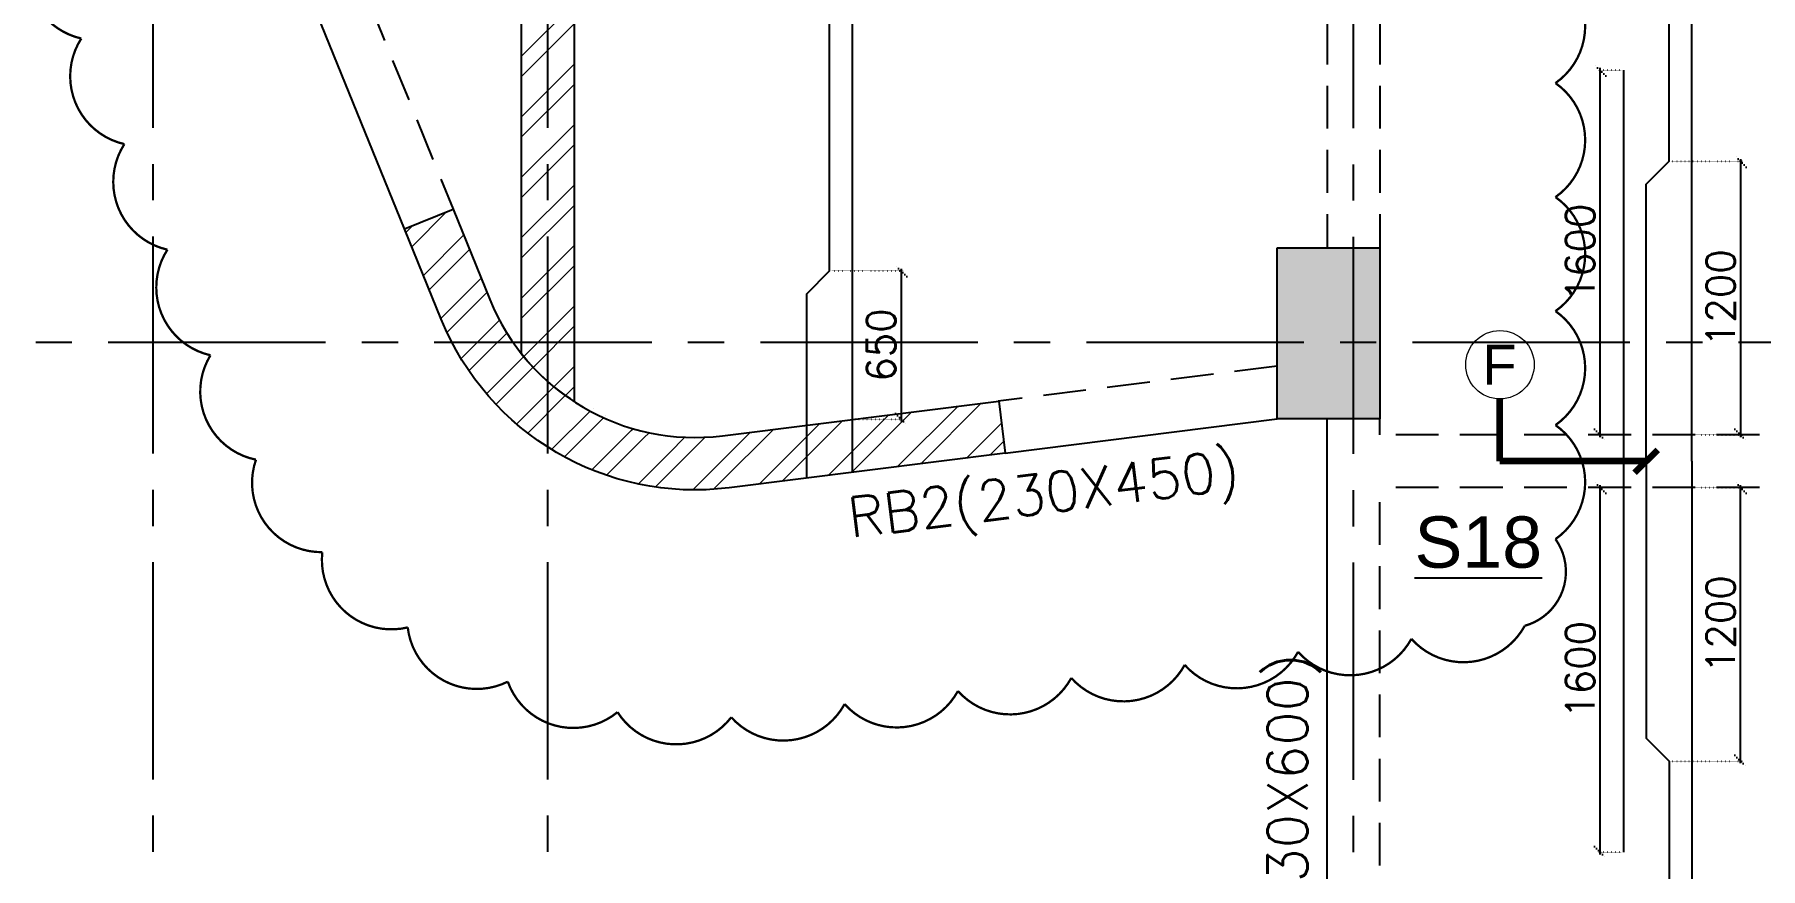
# Model space of a CAD drawing. Header units: millimetres. Extents: x 1921121 to 2008675, y -1544779 to -1482871.
# Drawn here: x 1927178 to 1934740, y -1515107 to -1511449 of the extents above; entities that cross this region are included whole.
import ezdxf

# ---------------------------------------------------------------- set-up
doc = ezdxf.new("R2010")
doc.units = ezdxf.units.MM
doc.header["$MEASUREMENT"] = 0
doc.header["$PDMODE"] = 98
for name, pattern in [('1', [0]), ('ACAD_ISO02W100', [15, 12, -3]), ('CENTER2', [28.575, 19.05, -3.175, 3.175, -3.175]), ('CONTINOUS', [0]), ('DOT', [0.25, 0, -0.25]), ('HIDDEN', [0.375, 0.25, -0.125])]:
    doc.linetypes.add(name, pattern=pattern)
for name, color, linetype in [('BEAM NO', 7, '1'), ('BEAM-230X600', 150, 'Continuous'), ('DIM', 191, 'Continuous'), ('Revision', 7, 'Continuous'), ('s-steel', 1, 'Continuous'), ('SLAB NO.', 4, 'Continuous'), ('STR.COLUMN', 1, 'Continuous')]:
    doc.layers.add(name, color=color, linetype=linetype)
for name, color, linetype, lineweight in [('BRICK WALL_MOFA', 8, 'Continuous', 30), ('CENTER_LINE', 8, 'CENTER2', 25), ('GRID', 252, 'ACAD_ISO02W100', 9), ('LEADER', 191, 'Continuous', 15), ('SLAB STEEL MARK', 133, 'Continuous', 30)]:
    doc.layers.add(name, color=color, linetype=linetype, lineweight=lineweight)
doc.layers.add('HATCH_LIGHT_MOFA', color=7, linetype='Continuous', lineweight=5, true_color=0x5b5b5b)
doc.styles.add('DEEPAK', font='arial.ttf')
doc.styles.add('ROMANS', font='romans.shx')
doc.styles.add('RS', font='romans.shx', dxfattribs={"width": 0.9})
doc.styles.add('style1', font='arial.ttf')
doc.dimstyles.new('KRUNAL-MM', dxfattribs={"dimtxt": 50, "dimasz": 35, "dimexe": 25, "dimexo": 0, "dimgap": 15, "dimtad": 1, "dimdec": 0, "dimzin": 0, "dimdsep": 46, "dimtxsty": 'RS', "dimblk": 'OBLIQUE', "dimcen": 0, "dimdle": 25, "dimclrd": 256, "dimclre": 256, "dimclrt": 7, "dimadec": 0, "dimazin": 0, "dimtfac": 1, "dimtdec": 0, "dimtix": 1, "dimtmove": 0, "dimatfit": 2, "dimfxl": 1, "dimtolj": 1, "dimtzin": 0, "dimlwd": -1, "dimlwe": -1, "dimarcsym": 0})
doc.dimstyles.new('pag', dxfattribs={"dimtxt": 180, "dimasz": 150, "dimexe": 100, "dimexo": 0, "dimgap": 50, "dimtad": 1, "dimdec": 0, "dimzin": 0, "dimdsep": 46, "dimtxsty": 'ROMANS', "dimblk": 'OBLIQUE', "dimcen": 0, "dimdle": 100, "dimclrd": 256, "dimclre": 256, "dimclrt": 256, "dimadec": 0, "dimazin": 0, "dimtfac": 1, "dimtdec": 0, "dimtmove": 2, "dimatfit": 3, "dimfxl": 1, "dimtolj": 1, "dimtzin": 0, "dimlwd": -1, "dimlwe": -1, "dimarcsym": 0})
pattern_1 = [(45, (4879.53, -101261.54), (-132.582521, 132.582521), []), (45, (4967.92, -101261.54), (-132.582521, 132.582521), [])]

# ---------------------------------------------------------------- blocks, each defined once
blk = doc.blocks.new('FIRST FLOOR COLUMNS')
at = {"layer": 'CENTER_LINE', "ltscale": 50}
for p, q in [((115, -42280.8), (115, 16013)), ((1845, -42280.8), (1845, 16013)), ((5375, -42282.2), (5375, 16013)), ((68022.3, -11790), (-4699.2, -11790))]:
    blk.add_line(p, q, dxfattribs=at)
blk = doc.blocks.new('_Oblique')
at = {"color": 0, "linetype": 'ByBlock', "lineweight": -2}
blk.add_line((-0.5, -0.5), (0.5, 0.5), dxfattribs=at)
blk = doc.blocks.new('*D148')
at = {"layer": 'Defpoints', "color": 0, "linetype": 'DOT', "ltscale": 5, "transparency": 16777216}
for p in [(1934340.2, -1512005.3), (1934440.2, -1513205.3), (1934653.3, -1513205.3)]:
    blk.add_point(p, dxfattribs=at)
at = {"layer": 'DIM', "color": 191, "linetype": 'DOT', "ltscale": 5, "transparency": 16777216}
for p, q in [((1934350.2, -1512005.3), (1934663.3, -1512005.3)), ((1934450.2, -1513205.3), (1934663.3, -1513205.3))]:
    blk.add_line(p, q, dxfattribs=at)
at = {"layer": 'DIM', "color": 191, "ltscale": 5, "transparency": 16777216}
blk.add_line((1934653.3, -1511995.3), (1934653.3, -1513215.3), dxfattribs=at)
at = {"layer": 'DIM', "color": 191, "linetype": 'DOT', "ltscale": 5, "transparency": 16777216, "xscale": 50, "yscale": 50, "zscale": 50}
for p, rotation in [((1934653.3, -1512005.3), 90), ((1934653.3, -1513205.3), 270)]:
    blk.add_blockref('_Oblique', p, dxfattribs=dict(at, rotation=rotation))
at = {"layer": 'DIM', "color": 7, "linetype": 'DOT', "ltscale": 5, "transparency": 16777216, "insert": (1934565.8, -1512605.3), "char_height": 125, "attachment_point": 5, "rotation": 90, "style": 'ROMANS'}
blk.add_mtext('\\A1;1200', dxfattribs=at)
blk = doc.blocks.new('*D160')
at = {"layer": 'Defpoints', "color": 0, "linetype": 'DOT', "ltscale": 5, "transparency": 16777216}
for p in [(1934440.2, -1513435.3), (1934653.3, -1513435.3), (1934340.2, -1514635.3)]:
    blk.add_point(p, dxfattribs=at)
at = {"layer": 'DIM', "color": 191, "linetype": 'DOT', "ltscale": 5, "transparency": 16777216}
for p, q in [((1934450.2, -1513435.3), (1934663.3, -1513435.3)), ((1934350.2, -1514635.3), (1934663.3, -1514635.3))]:
    blk.add_line(p, q, dxfattribs=at)
at = {"layer": 'DIM', "color": 191, "ltscale": 5, "transparency": 16777216}
blk.add_line((1934653.3, -1514645.3), (1934653.3, -1513425.3), dxfattribs=at)
at = {"layer": 'DIM', "color": 191, "linetype": 'DOT', "ltscale": 5, "transparency": 16777216, "xscale": 50, "yscale": 50, "zscale": 50}
for p, rotation in [((1934653.3, -1513435.3), 90), ((1934653.3, -1514635.3), 270)]:
    blk.add_blockref('_Oblique', p, dxfattribs=dict(at, rotation=rotation))
at = {"layer": 'DIM', "color": 7, "linetype": 'DOT', "ltscale": 5, "transparency": 16777216, "insert": (1934565.8, -1514035.3), "char_height": 125, "attachment_point": 5, "rotation": 90, "style": 'ROMANS'}
blk.add_mtext('\\A1;1200', dxfattribs=at)
blk = doc.blocks.new('*D251')
at = {"layer": 'Defpoints', "color": 0, "linetype": 'DOT', "ltscale": 5, "transparency": 16777216}
for p in [(1934037.6, -1511605.3), (1934140.2, -1511605.3), (1934140.2, -1513205.3)]:
    blk.add_point(p, dxfattribs=at)
at = {"layer": 'DIM', "color": 191, "linetype": 'DOT', "ltscale": 5, "transparency": 16777216}
for p, q in [((1934130.2, -1511605.3), (1934027.6, -1511605.3)), ((1934130.2, -1513205.3), (1934027.6, -1513205.3))]:
    blk.add_line(p, q, dxfattribs=at)
at = {"layer": 'DIM', "color": 191, "ltscale": 5, "transparency": 16777216}
blk.add_line((1934037.6, -1513215.3), (1934037.6, -1511595.3), dxfattribs=at)
at = {"layer": 'DIM', "color": 191, "linetype": 'DOT', "ltscale": 5, "transparency": 16777216, "xscale": 50, "yscale": 50, "zscale": 50}
for p, rotation in [((1934037.6, -1511605.3), 90), ((1934037.6, -1513205.3), 270)]:
    blk.add_blockref('_Oblique', p, dxfattribs=dict(at, rotation=rotation))
at = {"layer": 'DIM', "color": 7, "linetype": 'DOT', "ltscale": 5, "transparency": 16777216, "insert": (1933950.1, -1512405.3), "char_height": 125, "attachment_point": 5, "rotation": 90, "style": 'ROMANS'}
blk.add_mtext('\\A1;1600', dxfattribs=at)
blk = doc.blocks.new('*D252')
at = {"layer": 'Defpoints', "color": 0, "linetype": 'DOT', "ltscale": 5, "transparency": 16777216}
for p in [(1934037.6, -1513435.3), (1934140.2, -1513435.3), (1934140.2, -1515035.3)]:
    blk.add_point(p, dxfattribs=at)
at = {"layer": 'DIM', "color": 191, "linetype": 'DOT', "ltscale": 5, "transparency": 16777216}
for p, q in [((1934130.2, -1513435.3), (1934027.6, -1513435.3)), ((1934130.2, -1515035.3), (1934027.6, -1515035.3))]:
    blk.add_line(p, q, dxfattribs=at)
at = {"layer": 'DIM', "color": 191, "ltscale": 5, "transparency": 16777216}
blk.add_line((1934037.6, -1515045.3), (1934037.6, -1513425.3), dxfattribs=at)
at = {"layer": 'DIM', "color": 191, "linetype": 'DOT', "ltscale": 5, "transparency": 16777216, "xscale": 50, "yscale": 50, "zscale": 50}
for p, rotation in [((1934037.6, -1513435.3), 90), ((1934037.6, -1515035.3), 270)]:
    blk.add_blockref('_Oblique', p, dxfattribs=dict(at, rotation=rotation))
at = {"layer": 'DIM', "color": 7, "linetype": 'DOT', "ltscale": 5, "transparency": 16777216, "insert": (1933950.1, -1514235.3), "char_height": 125, "attachment_point": 5, "rotation": 90, "style": 'ROMANS'}
blk.add_mtext('\\A1;1600', dxfattribs=at)
blk = doc.blocks.new('ARCH COL')
at = {"layer": 'STR.COLUMN', "transparency": 33554687}
h = blk.add_hatch(color=256, dxfattribs=at)
h.dxf.hatch_style = 1
h.paths.add_polyline_path([(237842.4, -12125), (238292.4, -12125), (238292.4, -11375), (237842.4, -11375)])
at = {"layer": 'STR.COLUMN', "color": 5}
blk.add_lwpolyline([(237842.4, -11375), (238292.4, -11375), (238292.4, -12125), (237842.4, -12125), (237842.4, -11375)], dxfattribs=at)
blk = doc.blocks.new('*D196')
at = {"layer": 'Defpoints', "color": 0, "linetype": 'DOT', "ltscale": 5, "transparency": 16777216}
for p in [(1930661.4, -1512486.1), (1930761.4, -1513136.1), (1930974.6, -1513136.1)]:
    blk.add_point(p, dxfattribs=at)
at = {"layer": 'DIM', "color": 191, "linetype": 'DOT', "ltscale": 5, "transparency": 16777216}
for p, q in [((1930671.4, -1512486.1), (1930984.6, -1512486.1)), ((1930771.4, -1513136.1), (1930984.6, -1513136.1))]:
    blk.add_line(p, q, dxfattribs=at)
at = {"layer": 'DIM', "color": 191, "ltscale": 5, "transparency": 16777216}
blk.add_line((1930974.6, -1512476.1), (1930974.6, -1513146.1), dxfattribs=at)
at = {"layer": 'DIM', "color": 191, "linetype": 'DOT', "ltscale": 5, "transparency": 16777216, "xscale": 50, "yscale": 50, "zscale": 50}
for p, rotation in [((1930974.6, -1512486.1), 90), ((1930974.6, -1513136.1), 270)]:
    blk.add_blockref('_Oblique', p, dxfattribs=dict(at, rotation=rotation))
at = {"layer": 'DIM', "color": 7, "linetype": 'DOT', "ltscale": 5, "transparency": 16777216, "insert": (1930887.1, -1512811.1), "char_height": 125, "attachment_point": 5, "rotation": 90, "style": 'ROMANS'}
blk.add_mtext('\\A1;650', dxfattribs=at)
blk = doc.blocks.new('A$C02ad8bd7')
at = {"layer": 'BEAM NO', "ltscale": 500, "style": 'ROMANS'}
for s, rotation, p in [('RB2(230X450)', 7.16317, (2942.5, -5525.7)), ('B19b(230X600)', 89.99997, (4943.4, -7892.6, 0))]:
    blk.add_text(s, height=175, rotation=rotation, dxfattribs=at).set_placement(p)

msp = doc.modelspace()

# ---------------------------------------------------------------- hatches: boundary and pattern name
at = {"layer": 'HATCH_LIGHT_MOFA'}
h = msp.add_hatch(dxfattribs=at)
h.set_pattern_fill('ANSI32', color=256, scale=500)
h.set_pattern_definition(pattern_1)
edge = h.paths.add_edge_path()
edge.add_line((1929542.1, -1508580.3), (1929542.1, -1513058.1))
edge.add_arc((1930045.7, -1512270.4), 934.9, 218.31038, 237.40818, ccw=False)
edge.add_line((1929312.1, -1512849.9), (1929312.1, -1508580.3))
edge.add_line((1929312.1, -1508580.3), (1929542.1, -1508580.3))
h = msp.add_hatch(dxfattribs=at)
h.set_pattern_fill('ANSI32', color=256, scale=500)
h.set_pattern_definition(pattern_1)
edge = h.paths.add_edge_path()
edge.add_line((1931431.4, -1513285), (1930221.1, -1513437.1))
edge.add_arc((1930071.5, -1512246.5), 1200, 202.0972, 277.1632, ccw=False)
edge.add_line((1928959.6, -1512697.9), (1928799, -1512302.1))
edge.add_line((1928799, -1512302.1), (1929012.1, -1512215.6))
edge.add_line((1929012.1, -1512215.6), (1929172.7, -1512611.4))
edge.add_arc((1930071.5, -1512246.5), 970, 202.0972, 277.1632)
edge.add_line((1930192.4, -1513208.9), (1931400.2, -1513057.1))
edge.add_line((1931400.2, -1513057.1), (1931431.4, -1513285))

# ---------------------------------------------------------------- linework, layer by layer
at = {"layer": 'BEAM-230X600', "linetype": 'HIDDEN', "ltscale": 750}
for p, q in [((1929312.1, -1512848.9), (1929312.1, -1508580.3)), ((1929542.1, -1508580.3), (1929542.1, -1513058.1)), ((1932842.1, -1508580.3), (1932842.1, -1512385.3)), ((1933072.1, -1508580.3), (1933072.1, -1512385.3)), ((1928112.1, -1509998.9), (1929012.1, -1512215.6)), ((1932622.1, -1512903.5), (1931400.2, -1513057.1)), ((1933072.1, -1513205.3), (1933072.1, -1513135.3)), ((1936142.1, -1513205.3), (1933072.1, -1513205.3)), ((1936142.1, -1513435.3), (1933072.1, -1513435.3)), ((1933072.1, -1516500.1), (1933072.1, -1513435.3))]:
    msp.add_line(p, q, dxfattribs=at)
at = {"layer": 'BEAM-230X600', "linetype": 'CONTINOUS', "ltscale": 750}
for p, q in [((1928799, -1512302.1), (1927899, -1510085.4)), ((1931431.4, -1513285), (1932622.1, -1513135.3)), ((1932842.1, -1516500.1), (1932842.1, -1513135.3))]:
    msp.add_line(p, q, dxfattribs=at)
at = {"layer": 'BEAM-230X600', "color": 4, "linetype": 'CONTINOUS', "ltscale": 750}
for points in [[(1929542.1, -1508580.3), (1929542.1, -1513058.1, -0.083523), (1929312.1, -1512849.9), (1929312.1, -1508580.3)], [(1931431.4, -1513285), (1930221.1, -1513437.1, -0.339775), (1928959.6, -1512697.9), (1928799, -1512302.1), (1929012.1, -1512215.6), (1929172.7, -1512611.4, 0.339775), (1930192.4, -1513208.9), (1931402.8, -1513056.8)]]:
    msp.add_lwpolyline(points, format="xyb", close=True, dxfattribs=at)
at = {"layer": 'LEADER'}
msp.add_circle((1933598.9, -1512897.5), 150, dxfattribs=at)
at = {"layer": 'Revision', "color": 2, "const_width": 10}
msp.add_lwpolyline([(1927194.1, -1511003.6, 0.5206), (1927382.7, -1511466.7, 0.5206), (1927571.4, -1511929.8, 0.5206), (1927760, -1512392.8, 0.5206), (1927948.6, -1512855.9, 0.5206), (1928148.1, -1513313.9, 0.5206), (1928438.8, -1513719.4, 0.5206), (1928813, -1514049.4, 0.5206), (1929251.5, -1514287.3, 0.5206), (1929732.3, -1514421, 0.5206), (1930230.7, -1514443.5, 0.5206), (1930727.2, -1514385.5, 0.5206), (1931223.9, -1514328.3, 0.5206), (1931720.6, -1514271.1, 0.5206), (1932217.4, -1514213.9, 0.5206), (1932714.1, -1514156.7, 0.5206), (1933210.8, -1514099.5, 0.5206), (1933707.5, -1514042.3, 0.5206), (1933842.1, -1513662.2, 0.5206), (1933842.1, -1513162.2, 0.5206), (1933842.1, -1512662.2, 0.5206), (1933842.1, -1512162.2, 0.5206), (1933842.1, -1511662.2, 0.5206), (1933842.1, -1511162.2, 0.5206)], format="xyb", dxfattribs=at)
at = {"layer": 's-steel'}
for points in [[(1930561.4, -1513394.3), (1930561.4, -1512586.1), (1930661.4, -1512486.1), (1930661.5, -1509230.3), (1930561.2, -1509130.3), (1930561.3, -1507900.3)], [(1930761.4, -1513369.2), (1930761.4, -1508350.3)], [(1934240.2, -1513320.3), (1934240.2, -1512105.3), (1934340.2, -1512005.3), (1934340.3, -1509230.3), (1934240, -1509130.3), (1934240.1, -1508350.3)], [(1934440.2, -1513320.3), (1934440.2, -1508350.3)], [(1934140.2, -1511605.3), (1934140.2, -1515035.3)], [(1934240.2, -1513320.3), (1934240.2, -1514535.3), (1934340.2, -1514635.3), (1934340.3, -1517430.4), (1934240, -1517530.4), (1934240.1, -1518360.3)], [(1934440.2, -1513320.3), (1934440.2, -1518360.3)]]:
    msp.add_lwpolyline(points, dxfattribs=at)

# ---------------------------------------------------------------- block references
at = {"layer": 'BRICK WALL_MOFA', "color": 251}
msp.add_blockref('A$C02ad8bd7', (1927812.1, -1508130.3), dxfattribs=at)
at = {"layer": 'GRID'}
msp.add_blockref('FIRST FLOOR COLUMNS', (1927582.1, -1501010.3), dxfattribs=at)
at = {"layer": 'STR.COLUMN'}
msp.add_blockref('ARCH COL', (1694779.7, -1501010.3), dxfattribs=at)

# ---------------------------------------------------------------- texts
at = {"layer": 'SLAB NO.', "color": 6, "style": 'DEEPAK'}
msp.add_text('%%US18', height=225, dxfattribs=at).set_placement((1933224.3, -1513787.6))
at = {"layer": 'SLAB STEEL MARK', "style": 'style1'}
msp.add_text('F', height=175, dxfattribs=at).set_placement((1933521.8, -1512984.8))

# ---------------------------------------------------------------- dimensions: what is measured, and where the dimension line sits
at = {"layer": 'DIM', "linetype": 'DOT', "ltscale": 5}
for base, p1, p2, picture, middle in [((1934037.6, -1511605.3), (1934140.2, -1513205.3), (1934140.2, -1511605.3), '*D251', (1933950.1, -1512405.3)), ((1934037.6, -1513435.3), (1934140.2, -1515035.3), (1934140.2, -1513435.3), '*D252', (1933950.1, -1514235.3))]:
    dim = msp.add_linear_dim(base=base, p1=p1, p2=p2, angle=90, dimstyle='pag', override={"dimtxt": 125, "dimasz": 50, "dimexe": 10, "dimexo": 10, "dimgap": 25, "dimtxsty": 'ROMANS', "dimdle": 10, "dimclrd": 191, "dimclre": 191, "dimclrt": 7, "dimtix": 1, "dimtmove": 1}, dxfattribs=at)
    dim.commit()
    dim.dimension.update_dxf_attribs({"geometry": picture, "text_midpoint": middle})
for base, p1, p2, angle, picture, middle in [((1934653.3, -1513205.3), (1934340.2, -1512005.3), (1934440.2, -1513205.3), 270, '*D148', (1934653.3, -1512605.3)), ((1930974.6, -1513136.1), (1930661.4, -1512486.1), (1930761.4, -1513136.1), 270, '*D196', (1930974.6, -1512811.1)), ((1934653.3, -1513435.3), (1934340.2, -1514635.3), (1934440.2, -1513435.3), 90, '*D160', (1934653.3, -1514035.3))]:
    dim = msp.add_linear_dim(base=base, p1=p1, p2=p2, angle=angle, dimstyle='pag', override={"dimtxt": 125, "dimasz": 50, "dimexe": 10, "dimexo": 10, "dimgap": 25, "dimtxsty": 'ROMANS', "dimdle": 10, "dimclrd": 191, "dimclre": 191, "dimclrt": 7, "dimtix": 1, "dimtmove": 1}, dxfattribs=at)
    dim.commit()
    dim.dimension.update_dxf_attribs({"geometry": picture, "text_midpoint": middle, "dimtype": 128})

# ---------------------------------------------------------------- leaders
at = {"layer": 'LEADER'}
msp.add_leader([(1934240.2, -1513320.3), (1933598.9, -1513320.3), (1933598.9, -1513047.5)], dimstyle='KRUNAL-MM', override={"dimscale": 1, "dimtxt": 50, "dimasz": 100, "dimgap": 15, "dimtad": 0, "dimtxsty": 'RS', "dimclrd": 256, "dimldrblk": 'Oblique', "dimlwd": 65535}, dxfattribs=at)

doc.saveas('drawing.dxf')
